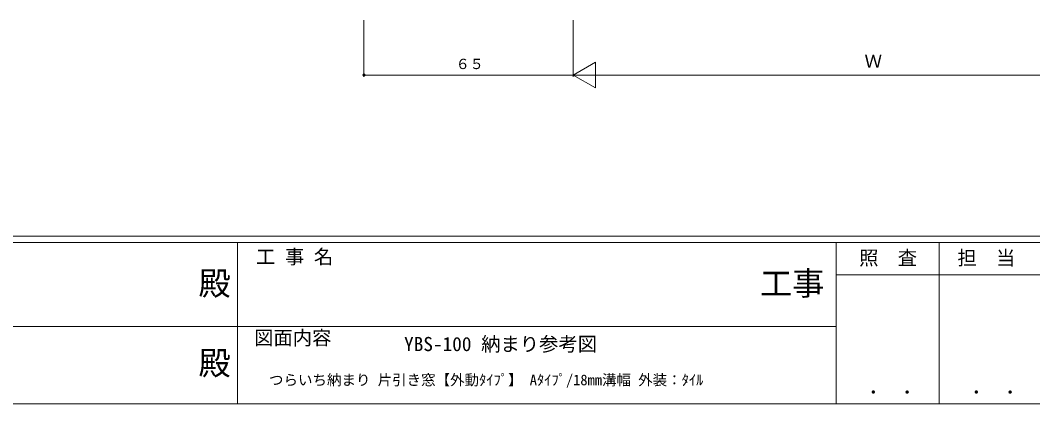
# Model space of a CAD drawing. Units: millimetres, scale not verified. Extents: x -567 to 567, y -403 to 403.
# Drawn here: x -80.2 to 234.3, y -403 to -284 of the extents above; entities that cross this region are included whole.
import ezdxf
from ezdxf.enums import TextEntityAlignment as Align

# ---------------------------------------------------------------- set-up
doc = ezdxf.new("R2010")
doc.units = ezdxf.units.MM
doc.header["$LTSCALE"] = 2
doc.layers.add('0-2_YKK_ZWAK', color=6, linetype='Continuous', lineweight=9)
doc.layers.add('0-6_YKK_D', color=7, linetype='Continuous', lineweight=9)
doc.layers.add('0-4_YKK_12', color=3, linetype='Continuous')
doc.styles.add('ＭＳ ゴシック', font='')
doc.styles.get('ＭＳ ゴシック').set_extended_font_data('MS Gothic')

msp = doc.modelspace()

# ---------------------------------------------------------------- linework, layer by layer
at = {"layer": '0-2_YKK_ZWAK'}
for p, q in [((26.534, -283.998), (26.534, -301.5)), ((91.534, -283.999), (91.534, -301.5)), ((91.534, -301), (98.462, -297)), ((98.462, -305), (98.462, -297)), ((26.534, -301), (91.534, -301)), ((277.534, -301), (91.534, -301)), ((91.534, -301), (98.462, -305))]:
    msp.add_line(p, q, dxfattribs=at)
for start, end in [(0, 180), (180, 0)]:
    msp.add_arc((26.534, -301), 0.375, start, end, dxfattribs=at)
at = {"layer": '0-6_YKK_D'}
for p, q in [((537.274, -351), (-562.726, -351)), ((483.274, -353), (-562.726, -353)), ((-12.726, -353), (-12.726, -403)), ((173.274, -353), (173.274, -403)), ((205.274, -353), (205.274, -403)), ((270.68, -362.999), (173.274, -362.999)), ((-194.726, -378.999), (-10.726, -378.999)), ((-10.726, -378.999), (173.274, -378.999)), ((-562.726, -403), (483.274, -403))]:
    msp.add_line(p, q, dxfattribs=at)

# ---------------------------------------------------------------- texts
at = {"layer": '0-2_YKK_ZWAK', "style": 'ＭＳ ゴシック'}
for s, height, p in [('Ｗ', 3.981, (182.07, -299.9)), ('６５', 3.189, (55.052, -300.1))]:
    msp.add_text(s, height=height, dxfattribs=at).set_placement(p, align=Align.BOTTOM_LEFT)
at = {"layer": '0-4_YKK_12', "style": 'ＭＳ ゴシック'}
for s, height, p in [('YBS-100 納まり参考図 ', 4.399, (39.009, -387.999)), ('つらいち納まり 片引き窓【外動ﾀｲﾌﾟ】 Aﾀｲﾌﾟ/18mm溝幅 外装：ﾀｲﾙ', 3.299, (-2.937, -398.249))]:
    msp.add_text(s, height=height, dxfattribs=at).set_placement(p, align=Align.BOTTOM_LEFT)
at = {"layer": '0-6_YKK_D', "style": 'ＭＳ ゴシック'}
for s, height, p in [('工 事 名', 4.399, (-6.994, -360.904)), ('照  査', 4.399, (180.401, -361.258)), ('担  当', 4.399, (210.923, -361.258)), ('殿', 7.331, (-24.843, -371.509)), ('工事', 7.331, (149.605, -371.509)), ('図面内容', 4.399, (-7.558, -386.069)), ('殿', 7.331, (-24.843, -396.254)), (' ． ．', 5.132, (179.638, -401.494)), (' ． ．', 5.132, (211.638, -401.494))]:
    msp.add_text(s, height=height, dxfattribs=at).set_placement(p, align=Align.BOTTOM_LEFT)

doc.saveas('drawing.dxf')
